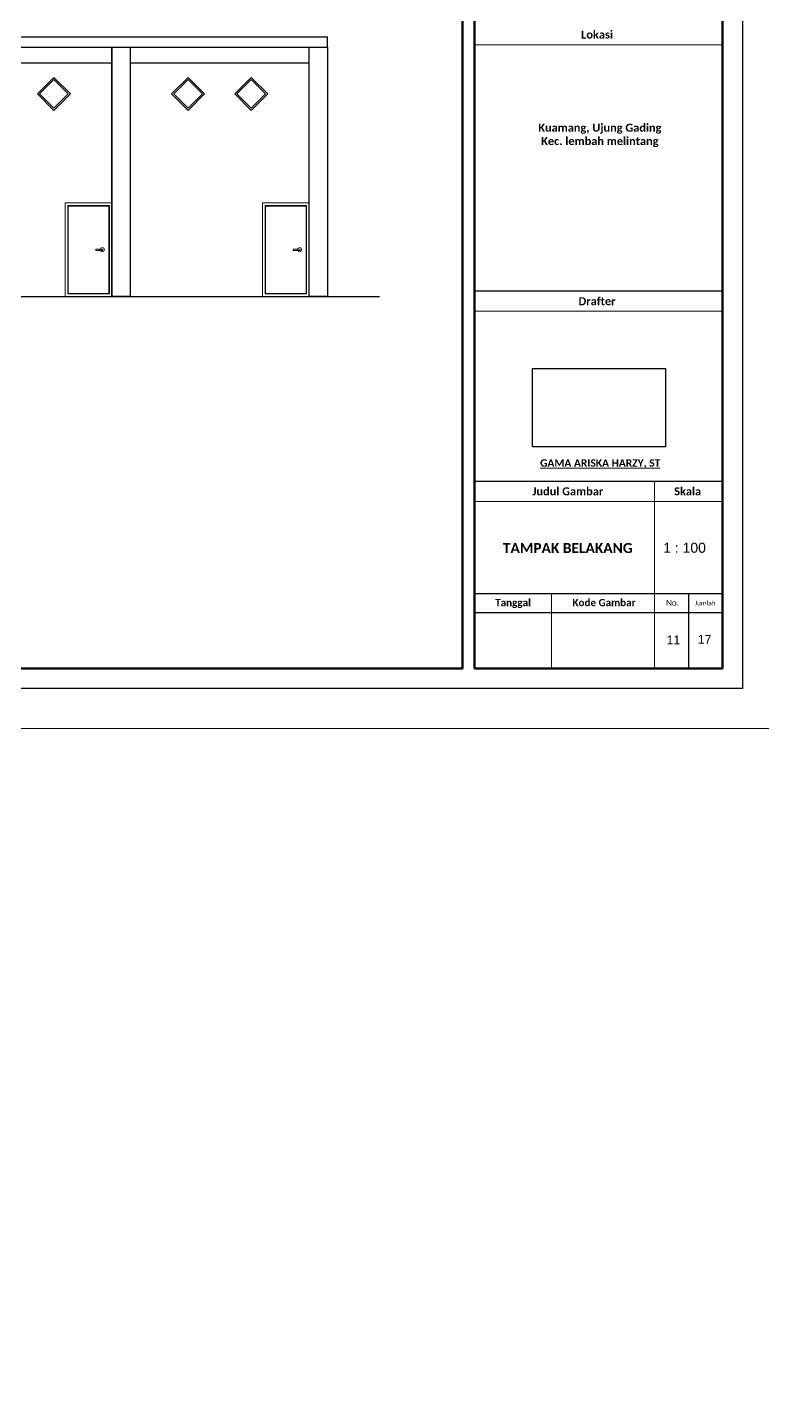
# Model space of a CAD drawing. Header units: centimetres. Extents: x -377343 to 693706, y 194584 to 813780.
# Drawn here: x 185691 to 187107, y 497226 to 499858 of the extents above; entities that cross this region are included whole.
import ezdxf

# ---------------------------------------------------------------- set-up
doc = ezdxf.new("R2010")
doc.units = ezdxf.units.CM
for name, color, linetype, lineweight in [('a. line t', 7, 'Continuous', 50), ('Kertas', 252, 'Continuous', 20), ('KUZEN', 130, 'Continuous', 9), ('Legenda', 252, 'Continuous', 20)]:
    doc.layers.add(name, color=color, linetype=linetype, lineweight=lineweight)
doc.layers.add('Layer1', color=7, linetype='Continuous')
doc.layers.add('PIPA', color=11, linetype='Continuous')
doc.styles.get("Standard").update_dxf_attribs({"font": 'arial.ttf'})
picture_1 = doc.add_image_def('image1.jpg', size_in_pixel=(603, 1024))

msp = doc.modelspace()

# ---------------------------------------------------------------- linework, layer by layer
at = {"layer": 'Kertas'}
msp.add_lwpolyline([(183948.49, 500796.755), (187145.833, 500796.755), (187145.833, 498508.536), (183948.49, 498508.536)], close=True, dxfattribs=at)
at = {"layer": 'KUZEN'}
for points in [[(185854.207, 499340.206), (185764.207, 499340.206), (185764.207, 499520.206), (185854.207, 499520.206)], [(185849.207, 499345.206), (185769.207, 499345.206), (185769.207, 499515.206), (185849.207, 499515.206)], [(185848.207, 499346.206), (185770.207, 499346.206), (185770.207, 499514.206), (185848.207, 499514.206)], [(186234.207, 499340.206), (186144.207, 499340.206), (186144.207, 499520.206), (186234.207, 499520.206)], [(186229.207, 499345.206), (186149.207, 499345.206), (186149.207, 499515.206), (186229.207, 499515.206)], [(186228.207, 499346.206), (186150.207, 499346.206), (186150.207, 499514.206), (186228.207, 499514.206)], [(185836.624, 499431.23), (185823.507, 499431.23), (185823.507, 499428.531), (185836.624, 499428.531)], [(186216.624, 499431.23), (186203.507, 499431.23), (186203.507, 499428.531), (186216.624, 499428.531)]]:
    msp.add_lwpolyline(points, close=True, dxfattribs=at)
for centre in [(185835.638, 499430.206), (186215.638, 499430.206)]:
    msp.add_circle(centre, 4.052, dxfattribs=at)
at = {"layer": 'Layer1'}
for p, q in [((184334.207, 499840.206), (186269.207, 499840.206)), ((186269.207, 499820.206), (186269.207, 499840.206)), ((184334.207, 499820.206), (186269.207, 499820.206)), ((185854.207, 499820.206), (185854.207, 499340.206)), ((185509.207, 499790.206), (185854.207, 499790.206)), ((185889.207, 499790.206), (186234.207, 499790.206)), ((184234.207, 499340.206), (186369.207, 499340.206))]:
    msp.add_line(p, q, dxfattribs=at)
for points in [[(185854.207, 499820.206), (185889.207, 499820.206), (185889.207, 499340.206), (185854.207, 499340.206)], [(186234.207, 499820.206), (186269.207, 499820.206), (186269.207, 499340.206), (186234.207, 499340.206)], [(185742.54, 499698.387), (185774.36, 499730.206), (185742.54, 499762.026), (185710.72, 499730.206)], [(185742.54, 499702.629), (185770.117, 499730.206), (185742.54, 499757.784), (185714.963, 499730.206)], [(186000.874, 499698.387), (186032.693, 499730.206), (186000.874, 499762.026), (185969.054, 499730.206)], [(186000.874, 499702.629), (186028.451, 499730.206), (186000.874, 499757.784), (185973.296, 499730.206)], [(186122.54, 499698.387), (186154.36, 499730.206), (186122.54, 499762.026), (186090.72, 499730.206)], [(186122.54, 499702.629), (186150.117, 499730.206), (186122.54, 499757.784), (186094.963, 499730.206)]]:
    msp.add_lwpolyline(points, close=True, dxfattribs=at)
at = {"layer": 'Legenda', "color": 1, "lineweight": 20}
for p, q in [((187030.684, 499824.68), (186553.009, 499824.68)), ((187030.684, 499311.895), (186553.009, 499311.895)), ((186898.724, 498984.302), (186898.724, 498624.103)), ((186552.591, 498945.78), (187030.267, 498945.78)), ((186700.704, 498767.481), (186700.704, 498624.103))]:
    msp.add_line(p, q, dxfattribs=at)
at = {"layer": 'Legenda', "color": 1, "lineweight": 30}
for p, q in [((187030.684, 499350.417), (186553.009, 499350.417)), ((187030.267, 498984.302), (186552.591, 498984.302)), ((187030.267, 498767.481), (186552.591, 498767.481)), ((186964.495, 498767.481), (186964.495, 498624.103)), ((187030.267, 498731.079), (186552.591, 498731.079))]:
    msp.add_line(p, q, dxfattribs=at)
at = {"layer": 'Legenda', "color": 5, "lineweight": 30}
msp.add_lwpolyline([(184064.057, 500681.188), (187068.789, 500681.188), (187068.789, 498585.58), (184064.057, 498585.58)], close=True, dxfattribs=at)
at = {"layer": 'Legenda', "color": 1, "lineweight": 50}
for points in [[(184102.579, 500642.666), (186529.478, 500642.666), (186529.478, 498624.103), (184102.579, 498624.103)], [(186552.591, 500642.666), (187030.267, 500642.666), (187030.267, 498624.103), (186552.591, 498624.103)]]:
    msp.add_lwpolyline(points, close=True, dxfattribs=at)
at = {"layer": 'PIPA', "lineweight": 35, "extrusion": (0, 0.816497, 0.57735), "elevation": 193451.324}
msp.add_lwpolyline([(-421704.212, -325591.681), (-159560.265, -63447.734), (377343.333, -600351.331), (-158232.47, -1135927.133), (-693706.405, -600453.199), (-454216.825, -360963.619)], dxfattribs=at)

# ---------------------------------------------------------------- texts
at = {"layer": 'a. line t', "color": 2}
for s, height, p in [('1 : 100', 19.2611, (186915.711, 498846.845)), ('11', 16.8535, (186922.297, 498670.715)), ('17', 16.8535, (186982.402, 498671.657))]:
    msp.add_text(s, height=height, dxfattribs=at).set_placement(p)
at = {"layer": 'a. line t', "color": 2, "lineweight": 20, "attachment_point": 5}
for s, insert, char_height, width in [('{\\fCandara|b1|i0|c0|p34;Lokasi}', (186788.364, 499844.364), 15.40888, 477.67534), ('{\\fCandara|b1|i0|c0|p34;Kuamang, Ujung Gading \\PKec. lembah melintang}', (186793.805, 499650.269), 15.40888, 417.68214), ('{\\fCandara|b1|i0|c0|p34;Drafter}', (186788.364, 499331.01), 15.40888, 477.67534), ('{\\fCandara|b1|i0|c0|p34;\\LGAMA ARISKA HARZY, ST}', (186794.494, 499018.124), 14.30651, 536.64761), ('{\\fCandara|b1|i0|c0|p34;Judul Gambar}', (186732.12, 498965.041), 15.40888, 315.88208), ('{\\fCandara|b1|i0|c0|p34;Skala}', (186962.862, 498965.041), 15.40888, 161.79326)]:
    msp.add_mtext(s, dxfattribs=dict(at, insert=insert, char_height=char_height, width=width))
at = {"layer": 'a. line t', "color": 2, "lineweight": 15, "insert": (186731.976, 498855.846), "char_height": 19.2611, "width": 432.6655, "attachment_point": 5}
msp.add_mtext('{\\fCandara|b1|i0|c0|p34;TAMPAK BELAKANG}', dxfattribs=at)
at = {"layer": 'a. line t', "color": 2, "attachment_point": 1}
for s, insert, char_height, width in [('{\\fCandara|b1|i0|c0|p34;Tanggal}', (186592.19, 498757.854), 13.86799, 242.63286), ('{\\fCandara|b1|i0|c0|p34;Kode Gambar}', (186741.033, 498757.854), 13.86799, 242.63286), ('{\\fCandara|b0|i0|c0|p34;No.}', (186921.313, 498756.056), 11.0944, 23.56078), ('{\\fCandara|b0|i0|c0|p34;Jumlah}', (186976.608, 498754.346), 8.87552, 42.16677)]:
    msp.add_mtext(s, dxfattribs=dict(at, insert=insert, char_height=char_height, width=width))

# ---------------------------------------------------------------- pictures from other files: only their frames are drawn
image = msp.add_image(picture_1, insert=(186920.108, 499050.605), size_in_units=(150.905, 256.264), rotation=90)
image.dxf.flags = 15

doc.saveas('drawing.dxf')
